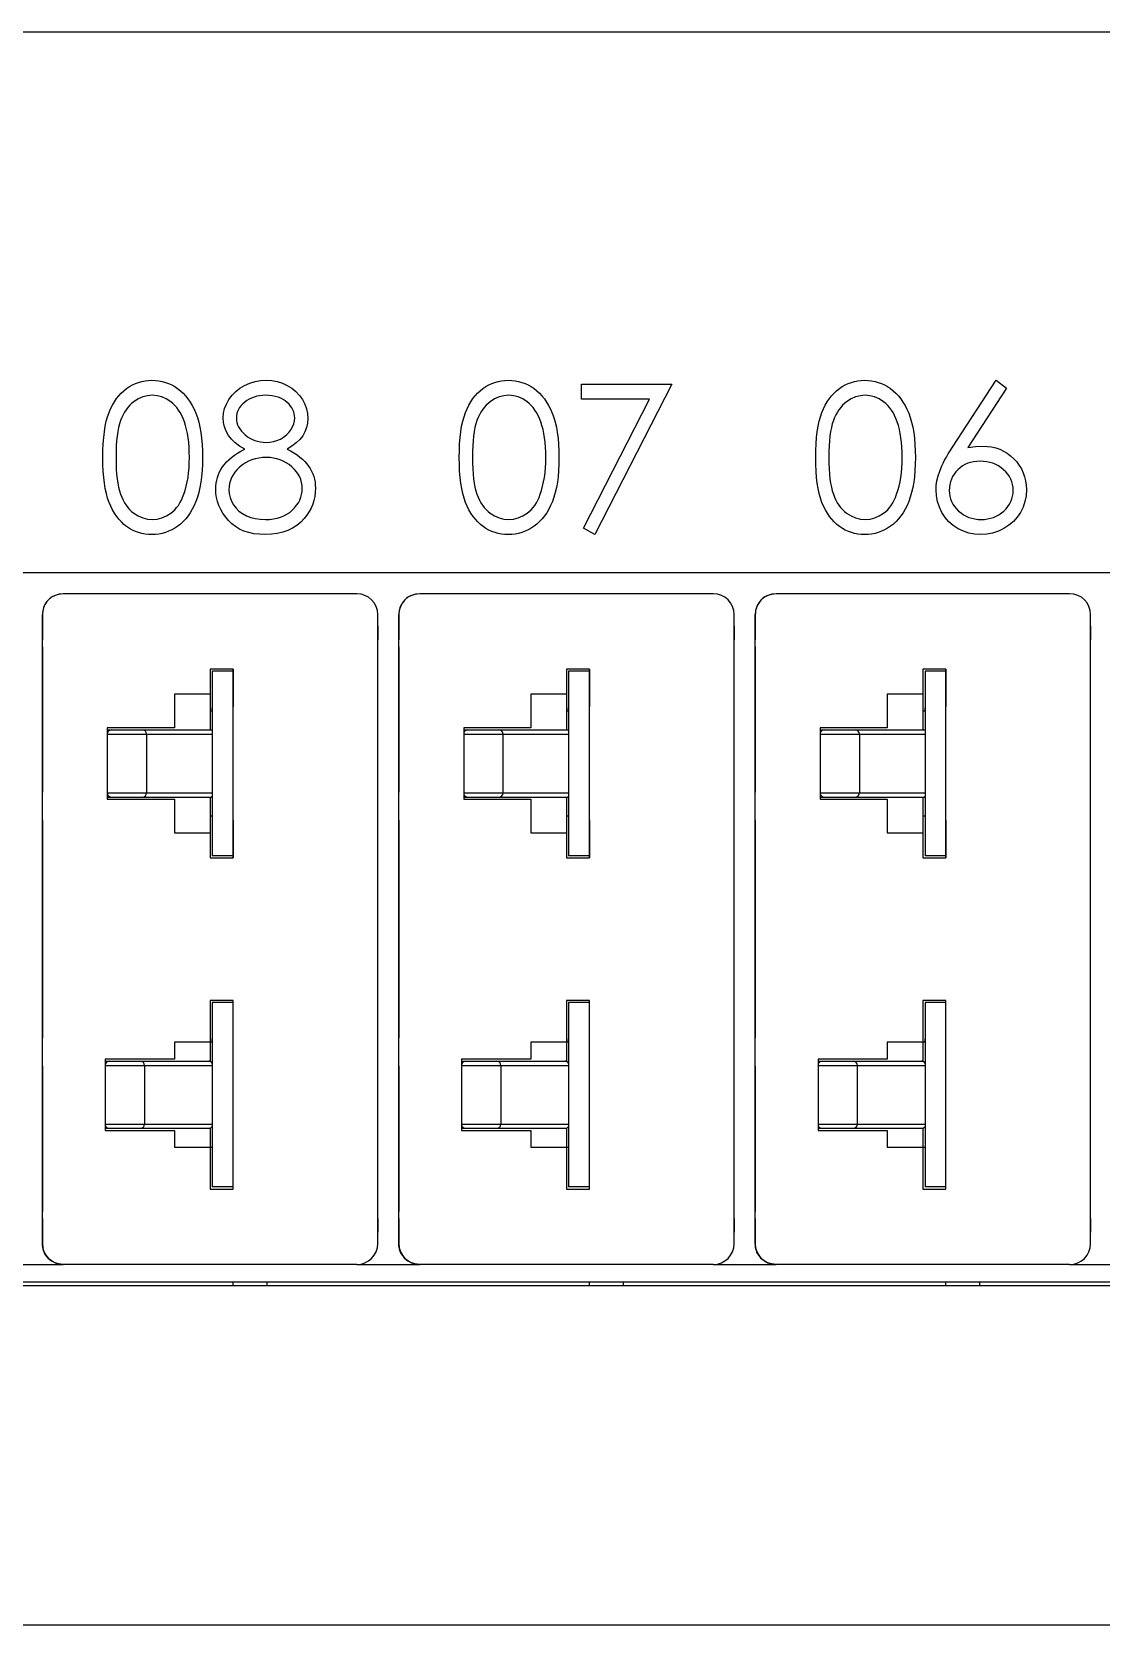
# Model space of a CAD drawing. Header units: millimetres. Extents: x -122 to 43, y -25 to 21.
# Drawn here: x -14.38 to 11.12, y -17.27 to 20.73 of the extents above; entities that cross this region are included whole.
import ezdxf

# ---------------------------------------------------------------- set-up
doc = ezdxf.new("R2010")
doc.units = ezdxf.units.MM

msp = doc.modelspace()

# ---------------------------------------------------------------- linework, layer by layer
at = {"color": 7, "linetype": 'Continuous', "lineweight": 25}
for p, q in [((-118.234, 20.729), (38.766, 20.729)), ((26.786, 7.829), (-106.554, 7.829)), ((-6.634, 7.329), (-13.634, 7.329)), ((1.866, 7.329), (-5.134, 7.329)), ((10.366, 7.329), (3.366, 7.329)), ((-14.134, 6.829), (-14.134, 6.829)), ((-14.134, -8.171), (-14.134, 6.829)), ((-6.134, -8.171), (-6.134, 6.829)), ((-5.634, -8.171), (-5.634, 6.829)), ((-5.634, 6.829), (-5.634, 6.829)), ((2.366, -8.171), (2.366, 6.829)), ((2.866, -8.171), (2.866, 6.829)), ((2.866, 6.829), (2.866, 6.829)), ((10.866, -8.171), (10.866, 6.829)), ((-14.134, -6.671), (-14.134, 5.329)), ((-9.584, 5.529), (-10.134, 5.529)), ((-10.134, 5.529), (-10.134, 4.079)), ((-10.084, 5.479), (-10.084, 1.079)), ((-9.584, 5.479), (-10.084, 5.479)), ((-9.584, 1.029), (-9.584, 5.529)), ((-9.584, 5.529), (-9.584, 4.629)), ((-5.634, -6.671), (-5.634, 5.329)), ((-1.084, 5.529), (-1.634, 5.529)), ((-1.634, 5.529), (-1.634, 4.079)), ((-1.084, 5.479), (-1.584, 5.479)), ((-1.584, 5.479), (-1.584, 1.079)), ((-1.084, 1.029), (-1.084, 5.529)), ((-1.084, 5.529), (-1.084, 4.629)), ((2.866, -6.671), (2.866, 5.329)), ((7.416, 5.529), (6.866, 5.529)), ((6.866, 5.529), (6.866, 4.079)), ((7.416, 5.479), (6.916, 5.479)), ((6.916, 5.479), (6.916, 1.079)), ((7.416, 1.029), (7.416, 5.529)), ((7.416, 5.529), (7.416, 4.629)), ((-10.134, 4.929), (-10.984, 4.929)), ((-10.984, 4.929), (-10.984, 4.129)), ((-1.634, 4.929), (-2.484, 4.929)), ((-2.484, 4.929), (-2.484, 4.129)), ((6.866, 4.929), (6.016, 4.929)), ((6.016, 4.929), (6.016, 4.129)), ((-10.084, 4.529), (-10.134, 4.529)), ((-1.584, 4.529), (-1.634, 4.529)), ((6.916, 4.529), (6.866, 4.529)), ((-12.584, 4.129), (-12.584, 2.429)), ((-10.984, 4.129), (-12.584, 4.129)), ((-12.584, 4.079), (-10.084, 4.079)), ((-12.584, 3.979), (-10.084, 3.979)), ((-11.648, 3.979), (-11.648, 2.579)), ((-4.084, 4.129), (-4.084, 2.429)), ((-2.484, 4.129), (-4.084, 4.129)), ((-4.084, 4.079), (-1.584, 4.079)), ((-4.084, 3.979), (-1.584, 3.979)), ((-3.148, 3.979), (-3.148, 2.579)), ((4.416, 4.129), (4.416, 2.429)), ((6.016, 4.129), (4.416, 4.129)), ((4.416, 4.079), (6.916, 4.079)), ((4.416, 3.979), (6.916, 3.979)), ((5.352, 3.979), (5.352, 2.579)), ((-12.584, 2.579), (-10.084, 2.579)), ((-12.584, 2.479), (-10.084, 2.479)), ((-12.584, 2.429), (-10.984, 2.429)), ((-10.984, 2.429), (-10.984, 1.629)), ((-10.134, 2.479), (-10.134, 1.029)), ((-4.084, 2.579), (-1.584, 2.579)), ((-4.084, 2.479), (-1.584, 2.479)), ((-4.084, 2.429), (-2.484, 2.429)), ((-2.484, 2.429), (-2.484, 1.629)), ((-1.634, 2.479), (-1.634, 1.029)), ((4.416, 2.579), (6.916, 2.579)), ((4.416, 2.479), (6.916, 2.479)), ((4.416, 2.429), (6.016, 2.429)), ((6.016, 2.429), (6.016, 1.629)), ((6.866, 2.479), (6.866, 1.029)), ((-10.134, 2.029), (-10.084, 2.029)), ((-9.584, 1.929), (-9.584, 1.029)), ((-1.634, 2.029), (-1.584, 2.029)), ((-1.084, 1.929), (-1.084, 1.029)), ((6.866, 2.029), (6.916, 2.029)), ((7.416, 1.929), (7.416, 1.029)), ((-10.984, 1.629), (-10.134, 1.629)), ((-2.484, 1.629), (-1.634, 1.629)), ((6.016, 1.629), (6.866, 1.629)), ((-10.134, 1.029), (-9.584, 1.029)), ((-9.584, 1.079), (-10.084, 1.079)), ((-1.634, 1.029), (-1.084, 1.029)), ((-1.084, 1.079), (-1.584, 1.079)), ((6.866, 1.029), (7.416, 1.029)), ((7.416, 1.079), (6.916, 1.079)), ((-9.584, -2.371), (-10.134, -2.371)), ((-10.134, -2.371), (-10.134, -3.821)), ((-10.084, -2.421), (-10.084, -6.821)), ((-9.584, -2.421), (-10.084, -2.421)), ((-9.584, -6.871), (-9.584, -2.371)), ((-1.084, -2.371), (-1.634, -2.371)), ((-1.634, -2.371), (-1.634, -3.821)), ((-1.584, -2.421), (-1.584, -6.821)), ((-1.084, -2.421), (-1.584, -2.421)), ((-1.084, -6.871), (-1.084, -2.371)), ((7.416, -2.371), (6.866, -2.371)), ((6.866, -2.371), (6.866, -3.821)), ((6.916, -2.421), (6.916, -6.821)), ((7.416, -2.421), (6.916, -2.421)), ((7.416, -6.871), (7.416, -2.371)), ((-10.084, -3.371), (-10.984, -3.371)), ((-10.984, -3.371), (-10.984, -3.771)), ((-1.584, -3.371), (-2.484, -3.371)), ((-2.484, -3.371), (-2.484, -3.771)), ((6.916, -3.371), (6.016, -3.371)), ((6.016, -3.371), (6.016, -3.771)), ((-12.634, -3.771), (-12.634, -5.471)), ((-10.984, -3.771), (-12.634, -3.771)), ((-4.134, -3.771), (-4.134, -5.471)), ((-2.484, -3.771), (-4.134, -3.771)), ((4.366, -3.771), (4.366, -5.471)), ((6.016, -3.771), (4.366, -3.771)), ((-12.634, -3.821), (-10.134, -3.821)), ((-12.634, -3.921), (-10.084, -3.921)), ((-11.698, -3.921), (-11.698, -5.321)), ((-4.134, -3.821), (-1.634, -3.821)), ((-4.134, -3.921), (-1.584, -3.921)), ((-3.198, -3.921), (-3.198, -5.321)), ((4.366, -3.821), (6.866, -3.821)), ((4.366, -3.921), (6.916, -3.921)), ((5.302, -3.921), (5.302, -5.321)), ((-12.634, -5.321), (-10.084, -5.321)), ((-12.634, -5.421), (-10.134, -5.421)), ((-12.634, -5.471), (-10.984, -5.471)), ((-10.984, -5.471), (-10.984, -5.871)), ((-10.134, -5.421), (-10.134, -6.871)), ((-4.134, -5.321), (-1.584, -5.321)), ((-4.134, -5.421), (-1.634, -5.421)), ((-4.134, -5.471), (-2.484, -5.471)), ((-2.484, -5.471), (-2.484, -5.871)), ((-1.634, -5.421), (-1.634, -6.871)), ((4.366, -5.321), (6.916, -5.321)), ((4.366, -5.421), (6.866, -5.421)), ((4.366, -5.471), (6.016, -5.471)), ((6.016, -5.471), (6.016, -5.871)), ((6.866, -5.421), (6.866, -6.871)), ((-10.984, -5.871), (-10.084, -5.871)), ((-2.484, -5.871), (-1.584, -5.871)), ((6.016, -5.871), (6.916, -5.871)), ((-9.584, -6.821), (-10.084, -6.821)), ((-1.084, -6.821), (-1.584, -6.821)), ((7.416, -6.821), (6.916, -6.821)), ((-10.134, -6.871), (-9.584, -6.871)), ((-1.634, -6.871), (-1.084, -6.871)), ((6.866, -6.871), (7.416, -6.871)), ((-14.134, -8.171), (-14.134, -8.171)), ((-5.634, -8.171), (-5.634, -8.171)), ((2.866, -8.171), (2.866, -8.171)), ((-15.134, -8.671), (-13.634, -8.671)), ((-6.634, -8.671), (-13.634, -8.671)), ((-6.634, -8.671), (-5.134, -8.671)), ((1.866, -8.671), (-5.134, -8.671)), ((1.866, -8.671), (3.366, -8.671)), ((10.366, -8.671), (3.366, -8.671)), ((10.366, -8.671), (11.866, -8.671)), ((-107.142, -9.083), (27.375, -9.083)), ((-9.584, -9.171), (-9.584, -9.083)), ((-8.784, -9.083), (-8.784, -9.171)), ((-1.084, -9.171), (-1.084, -9.083)), ((-0.284, -9.083), (-0.284, -9.171)), ((7.416, -9.171), (7.416, -9.083)), ((8.216, -9.083), (8.216, -9.171)), ((-106.554, -9.171), (26.786, -9.171)), ((38.766, -17.271), (-118.234, -17.271))]:
    msp.add_line(p, q, dxfattribs=at)
at = {"color": 7, "linetype": 'Continuous', "flags": 128}
for points in [[(-12.691, 10.577), (-12.689, 10.746), (-12.682, 10.904), (-12.67, 11.053), (-12.654, 11.192), (-12.634, 11.321), (-12.608, 11.44), (-12.578, 11.55), (-12.543, 11.649), (-12.505, 11.741), (-12.462, 11.827), (-12.415, 11.907), (-12.365, 11.982), (-12.311, 12.051), (-12.253, 12.114), (-12.191, 12.171), (-12.125, 12.223), (-12.057, 12.268), (-11.986, 12.308), (-11.914, 12.342), (-11.839, 12.369), (-11.762, 12.391), (-11.684, 12.407), (-11.604, 12.416), (-11.521, 12.418), (-11.521, 12.418), (-11.438, 12.416), (-11.356, 12.407), (-11.276, 12.391), (-11.199, 12.369), (-11.123, 12.342), (-11.049, 12.308), (-10.977, 12.268), (-10.908, 12.222), (-10.841, 12.17), (-10.777, 12.111), (-10.718, 12.047), (-10.662, 11.977), (-10.609, 11.9), (-10.56, 11.817), (-10.515, 11.728), (-10.473, 11.633), (-10.436, 11.53), (-10.403, 11.419), (-10.375, 11.3), (-10.353, 11.173), (-10.336, 11.037), (-10.323, 10.891), (-10.316, 10.739), (-10.313, 10.577), (-10.313, 10.577), (-10.316, 10.417), (-10.323, 10.265), (-10.336, 10.12), (-10.352, 9.985), (-10.375, 9.858), (-10.402, 9.739), (-10.434, 9.629), (-10.471, 9.527), (-10.512, 9.432), (-10.557, 9.344), (-10.605, 9.261), (-10.658, 9.184), (-10.714, 9.113), (-10.774, 9.049), (-10.838, 8.99), (-10.906, 8.937), (-10.976, 8.891), (-11.048, 8.85), (-11.122, 8.817), (-11.198, 8.789), (-11.276, 8.767), (-11.356, 8.752), (-11.438, 8.742), (-11.521, 8.739), (-11.521, 8.739), (-11.604, 8.742), (-11.684, 8.751), (-11.762, 8.766), (-11.838, 8.787), (-11.912, 8.814), (-11.985, 8.848), (-12.055, 8.887), (-12.123, 8.932), (-12.188, 8.983), (-12.25, 9.04), (-12.307, 9.103), (-12.361, 9.172), (-12.412, 9.247), (-12.459, 9.327), (-12.502, 9.414), (-12.541, 9.507), (-12.576, 9.607), (-12.607, 9.717), (-12.632, 9.837), (-12.653, 9.966), (-12.67, 10.104), (-12.682, 10.253), (-12.689, 10.41), (-12.691, 10.577)], [(-8.297, 10.779), (-8.212, 10.733), (-8.133, 10.686), (-8.06, 10.637), (-7.992, 10.587), (-7.931, 10.535), (-7.875, 10.481), (-7.826, 10.427), (-7.783, 10.37), (-7.745, 10.312), (-7.712, 10.251), (-7.684, 10.189), (-7.661, 10.125), (-7.643, 10.059), (-7.631, 9.99), (-7.624, 9.92), (-7.621, 9.848), (-7.621, 9.848), (-7.625, 9.747), (-7.638, 9.649), (-7.658, 9.554), (-7.687, 9.462), (-7.725, 9.372), (-7.77, 9.287), (-7.823, 9.203), (-7.886, 9.123), (-7.886, 9.123), (-7.971, 9.033), (-8.065, 8.955), (-8.168, 8.889), (-8.281, 8.835), (-8.401, 8.793), (-8.53, 8.763), (-8.668, 8.745), (-8.815, 8.739), (-8.815, 8.739), (-8.956, 8.745), (-9.088, 8.76), (-9.212, 8.787), (-9.327, 8.823), (-9.433, 8.871), (-9.53, 8.929), (-9.618, 8.997), (-9.698, 9.076), (-9.769, 9.162), (-9.83, 9.249), (-9.881, 9.339), (-9.924, 9.431), (-9.957, 9.525), (-9.98, 9.621), (-9.994, 9.719), (-9.999, 9.819), (-9.999, 9.819), (-9.996, 9.893), (-9.988, 9.965), (-9.976, 10.034), (-9.958, 10.102), (-9.935, 10.168), (-9.907, 10.232), (-9.874, 10.294), (-9.836, 10.354), (-9.792, 10.413), (-9.742, 10.47), (-9.686, 10.525), (-9.622, 10.579), (-9.554, 10.632), (-9.478, 10.683), (-9.397, 10.732), (-9.308, 10.779), (-9.308, 10.779), (-9.428, 10.848), (-9.532, 10.926), (-9.62, 11.011), (-9.692, 11.104), (-9.748, 11.203), (-9.787, 11.305), (-9.812, 11.411), (-9.819, 11.52), (-9.819, 11.52), (-9.811, 11.632), (-9.786, 11.742), (-9.743, 11.851), (-9.684, 11.959), (-9.61, 12.06), (-9.523, 12.15), (-9.423, 12.228), (-9.31, 12.296), (-9.188, 12.35), (-9.062, 12.388), (-8.93, 12.411), (-8.794, 12.418), (-8.794, 12.418), (-8.661, 12.411), (-8.533, 12.388), (-8.41, 12.348), (-8.292, 12.294), (-8.183, 12.227), (-8.087, 12.148), (-8.003, 12.058), (-7.931, 11.957), (-7.874, 11.85), (-7.833, 11.739), (-7.809, 11.626), (-7.8, 11.511), (-7.8, 11.511), (-7.808, 11.397), (-7.831, 11.29), (-7.87, 11.189), (-7.924, 11.094), (-7.994, 11.006), (-8.079, 10.924), (-8.181, 10.848), (-8.297, 10.779)], [(-4.191, 10.577), (-4.189, 10.746), (-4.182, 10.904), (-4.17, 11.053), (-4.154, 11.192), (-4.134, 11.321), (-4.108, 11.44), (-4.078, 11.55), (-4.043, 11.649), (-4.005, 11.741), (-3.962, 11.827), (-3.915, 11.907), (-3.865, 11.982), (-3.811, 12.051), (-3.753, 12.114), (-3.691, 12.171), (-3.625, 12.223), (-3.557, 12.268), (-3.486, 12.308), (-3.414, 12.342), (-3.339, 12.369), (-3.262, 12.391), (-3.184, 12.407), (-3.104, 12.416), (-3.021, 12.418), (-3.021, 12.418), (-2.938, 12.416), (-2.856, 12.407), (-2.776, 12.391), (-2.699, 12.369), (-2.623, 12.342), (-2.549, 12.308), (-2.477, 12.268), (-2.408, 12.222), (-2.341, 12.17), (-2.277, 12.111), (-2.218, 12.047), (-2.162, 11.977), (-2.109, 11.9), (-2.06, 11.817), (-2.015, 11.728), (-1.973, 11.633), (-1.936, 11.53), (-1.903, 11.419), (-1.875, 11.3), (-1.853, 11.173), (-1.836, 11.037), (-1.823, 10.891), (-1.816, 10.739), (-1.813, 10.577), (-1.813, 10.577), (-1.816, 10.417), (-1.823, 10.265), (-1.836, 10.12), (-1.852, 9.985), (-1.875, 9.858), (-1.902, 9.739), (-1.934, 9.629), (-1.971, 9.527), (-2.012, 9.432), (-2.057, 9.344), (-2.105, 9.261), (-2.158, 9.184), (-2.214, 9.113), (-2.274, 9.049), (-2.338, 8.99), (-2.406, 8.937), (-2.476, 8.891), (-2.548, 8.85), (-2.622, 8.817), (-2.698, 8.789), (-2.776, 8.767), (-2.856, 8.752), (-2.938, 8.742), (-3.021, 8.739), (-3.021, 8.739), (-3.104, 8.742), (-3.184, 8.751), (-3.262, 8.766), (-3.338, 8.787), (-3.412, 8.814), (-3.485, 8.848), (-3.555, 8.887), (-3.623, 8.932), (-3.688, 8.983), (-3.75, 9.04), (-3.807, 9.103), (-3.861, 9.172), (-3.912, 9.247), (-3.959, 9.327), (-4.002, 9.414), (-4.041, 9.507), (-4.076, 9.607), (-4.107, 9.717), (-4.132, 9.837), (-4.153, 9.966), (-4.17, 10.104), (-4.182, 10.253), (-4.189, 10.41), (-4.191, 10.577)], [(-1.275, 12.329), (0.879, 12.329), (0.879, 12.329), (-0.961, 8.739), (-0.961, 8.739), (-1.232, 8.888), (-1.232, 8.888), (0.348, 11.97), (0.348, 11.97), (-1.275, 11.97), (-1.275, 11.97), (-1.275, 12.329)], [(4.309, 10.577), (4.311, 10.746), (4.318, 10.904), (4.33, 11.053), (4.346, 11.192), (4.366, 11.321), (4.392, 11.44), (4.422, 11.55), (4.457, 11.649), (4.495, 11.741), (4.538, 11.827), (4.585, 11.907), (4.635, 11.982), (4.689, 12.051), (4.747, 12.114), (4.809, 12.171), (4.875, 12.223), (4.943, 12.268), (5.014, 12.308), (5.086, 12.342), (5.161, 12.369), (5.238, 12.391), (5.316, 12.407), (5.396, 12.416), (5.479, 12.418), (5.479, 12.418), (5.562, 12.416), (5.644, 12.407), (5.724, 12.391), (5.801, 12.369), (5.877, 12.342), (5.951, 12.308), (6.023, 12.268), (6.092, 12.222), (6.159, 12.17), (6.223, 12.111), (6.282, 12.047), (6.338, 11.977), (6.391, 11.9), (6.44, 11.817), (6.485, 11.728), (6.527, 11.633), (6.564, 11.53), (6.597, 11.419), (6.625, 11.3), (6.647, 11.173), (6.664, 11.037), (6.677, 10.891), (6.684, 10.739), (6.687, 10.577), (6.687, 10.577), (6.684, 10.417), (6.677, 10.265), (6.664, 10.12), (6.648, 9.985), (6.625, 9.858), (6.598, 9.739), (6.566, 9.629), (6.529, 9.527), (6.488, 9.432), (6.443, 9.344), (6.395, 9.261), (6.342, 9.184), (6.286, 9.113), (6.226, 9.049), (6.162, 8.99), (6.094, 8.937), (6.024, 8.891), (5.952, 8.85), (5.878, 8.817), (5.802, 8.789), (5.724, 8.767), (5.644, 8.752), (5.562, 8.742), (5.479, 8.739), (5.479, 8.739), (5.396, 8.742), (5.316, 8.751), (5.238, 8.766), (5.162, 8.787), (5.088, 8.814), (5.015, 8.848), (4.945, 8.887), (4.877, 8.932), (4.812, 8.983), (4.75, 9.04), (4.693, 9.103), (4.639, 9.172), (4.588, 9.247), (4.541, 9.327), (4.498, 9.414), (4.459, 9.507), (4.424, 9.607), (4.393, 9.717), (4.368, 9.837), (4.347, 9.966), (4.33, 10.104), (4.318, 10.253), (4.311, 10.41), (4.309, 10.577)], [(8.616, 12.418), (8.858, 12.228), (8.858, 12.228), (7.934, 10.814), (7.934, 10.814), (8.119, 10.84), (8.296, 10.848), (8.296, 10.848), (8.403, 10.843), (8.505, 10.829), (8.603, 10.806), (8.697, 10.773), (8.787, 10.731), (8.873, 10.68), (8.954, 10.619), (9.032, 10.549), (9.103, 10.471), (9.165, 10.39), (9.217, 10.305), (9.259, 10.215), (9.292, 10.12), (9.315, 10.021), (9.329, 9.918), (9.334, 9.811), (9.334, 9.811), (9.326, 9.664), (9.299, 9.525), (9.256, 9.393), (9.194, 9.268), (9.117, 9.153), (9.024, 9.05), (8.918, 8.96), (8.796, 8.882), (8.665, 8.82), (8.528, 8.775), (8.387, 8.748), (8.241, 8.739), (8.241, 8.739), (8.1, 8.747), (7.964, 8.773), (7.833, 8.817), (7.707, 8.877), (7.591, 8.954), (7.488, 9.044), (7.397, 9.148), (7.321, 9.267), (7.26, 9.395), (7.216, 9.527), (7.19, 9.664), (7.181, 9.805), (7.181, 9.805), (7.186, 9.913), (7.202, 10.024), (7.229, 10.138), (7.266, 10.254), (7.29, 10.314), (7.317, 10.378), (7.349, 10.444), (7.385, 10.514), (7.426, 10.586), (7.47, 10.661), (7.519, 10.74), (7.572, 10.821), (7.572, 10.821), (8.616, 12.418)], [(-12.377, 10.579), (-12.376, 10.439), (-12.37, 10.307), (-12.362, 10.183), (-12.351, 10.07), (-12.335, 9.965), (-12.317, 9.868), (-12.295, 9.78), (-12.27, 9.702), (-12.241, 9.629), (-12.21, 9.562), (-12.175, 9.499), (-12.137, 9.441), (-12.096, 9.387), (-12.052, 9.337), (-12.004, 9.292), (-11.954, 9.252), (-11.847, 9.184), (-11.738, 9.137), (-11.626, 9.108), (-11.511, 9.098), (-11.511, 9.098), (-11.395, 9.107), (-11.283, 9.136), (-11.175, 9.182), (-11.07, 9.248), (-11.021, 9.288), (-10.974, 9.332), (-10.931, 9.382), (-10.89, 9.436), (-10.853, 9.494), (-10.819, 9.558), (-10.788, 9.626), (-10.76, 9.699), (-10.76, 9.699), (-10.729, 9.793), (-10.702, 9.891), (-10.679, 9.994), (-10.66, 10.101), (-10.646, 10.213), (-10.636, 10.331), (-10.629, 10.453), (-10.627, 10.579), (-10.627, 10.579), (-10.629, 10.705), (-10.634, 10.826), (-10.644, 10.94), (-10.657, 11.048), (-10.673, 11.152), (-10.693, 11.248), (-10.718, 11.339), (-10.745, 11.425), (-10.776, 11.505), (-10.809, 11.579), (-10.846, 11.647), (-10.885, 11.71), (-10.927, 11.768), (-10.973, 11.82), (-11.021, 11.866), (-11.071, 11.907), (-11.177, 11.973), (-11.285, 12.022), (-11.396, 12.05), (-11.511, 12.06), (-11.511, 12.06), (-11.626, 12.05), (-11.739, 12.022), (-11.848, 11.973), (-11.954, 11.907), (-12.004, 11.867), (-12.051, 11.822), (-12.095, 11.772), (-12.136, 11.718), (-12.174, 11.66), (-12.209, 11.597), (-12.24, 11.529), (-12.269, 11.457), (-12.294, 11.379), (-12.316, 11.291), (-12.335, 11.195), (-12.35, 11.089), (-12.362, 10.975), (-12.37, 10.852), (-12.376, 10.72), (-12.377, 10.579)], [(-8.811, 12.06), (-8.885, 12.057), (-8.955, 12.05), (-9.022, 12.037), (-9.085, 12.02), (-9.146, 11.996), (-9.203, 11.969), (-9.257, 11.936), (-9.308, 11.898), (-9.355, 11.857), (-9.395, 11.814), (-9.428, 11.769), (-9.456, 11.722), (-9.477, 11.673), (-9.493, 11.623), (-9.503, 11.57), (-9.505, 11.515), (-9.505, 11.515), (-9.502, 11.461), (-9.492, 11.408), (-9.476, 11.356), (-9.452, 11.306), (-9.423, 11.257), (-9.386, 11.208), (-9.343, 11.162), (-9.294, 11.116), (-9.24, 11.074), (-9.183, 11.038), (-9.125, 11.008), (-9.064, 10.983), (-9.001, 10.963), (-8.935, 10.949), (-8.868, 10.941), (-8.799, 10.938), (-8.799, 10.938), (-8.71, 10.943), (-8.623, 10.958), (-8.539, 10.983), (-8.457, 11.018), (-8.38, 11.063), (-8.313, 11.114), (-8.255, 11.173), (-8.205, 11.24), (-8.166, 11.311), (-8.137, 11.381), (-8.12, 11.452), (-8.114, 11.522), (-8.114, 11.522), (-8.117, 11.572), (-8.126, 11.621), (-8.14, 11.668), (-8.159, 11.715), (-8.184, 11.76), (-8.215, 11.804), (-8.251, 11.848), (-8.293, 11.891), (-8.34, 11.93), (-8.392, 11.964), (-8.449, 11.994), (-8.512, 12.017), (-8.579, 12.036), (-8.651, 12.049), (-8.729, 12.057), (-8.811, 12.06)], [(-3.877, 10.579), (-3.876, 10.439), (-3.87, 10.307), (-3.862, 10.183), (-3.851, 10.07), (-3.835, 9.965), (-3.817, 9.868), (-3.795, 9.78), (-3.77, 9.702), (-3.741, 9.629), (-3.71, 9.562), (-3.675, 9.499), (-3.637, 9.441), (-3.596, 9.387), (-3.552, 9.337), (-3.504, 9.292), (-3.454, 9.252), (-3.347, 9.184), (-3.238, 9.137), (-3.126, 9.108), (-3.011, 9.098), (-3.011, 9.098), (-2.895, 9.107), (-2.783, 9.136), (-2.675, 9.182), (-2.57, 9.248), (-2.521, 9.288), (-2.474, 9.332), (-2.431, 9.382), (-2.39, 9.436), (-2.353, 9.494), (-2.319, 9.558), (-2.288, 9.626), (-2.26, 9.699), (-2.26, 9.699), (-2.229, 9.793), (-2.202, 9.891), (-2.179, 9.994), (-2.16, 10.101), (-2.146, 10.213), (-2.136, 10.331), (-2.129, 10.453), (-2.127, 10.579), (-2.127, 10.579), (-2.129, 10.705), (-2.134, 10.826), (-2.144, 10.94), (-2.157, 11.048), (-2.173, 11.152), (-2.193, 11.248), (-2.218, 11.339), (-2.245, 11.425), (-2.276, 11.505), (-2.309, 11.579), (-2.346, 11.647), (-2.385, 11.71), (-2.427, 11.768), (-2.473, 11.82), (-2.521, 11.866), (-2.571, 11.907), (-2.677, 11.973), (-2.785, 12.022), (-2.896, 12.05), (-3.011, 12.06), (-3.011, 12.06), (-3.126, 12.05), (-3.239, 12.022), (-3.348, 11.973), (-3.454, 11.907), (-3.504, 11.867), (-3.551, 11.822), (-3.595, 11.772), (-3.636, 11.718), (-3.674, 11.66), (-3.709, 11.597), (-3.74, 11.529), (-3.769, 11.457), (-3.794, 11.379), (-3.816, 11.291), (-3.835, 11.195), (-3.85, 11.089), (-3.862, 10.975), (-3.87, 10.852), (-3.876, 10.72), (-3.877, 10.579)], [(4.623, 10.579), (4.624, 10.439), (4.63, 10.307), (4.638, 10.183), (4.649, 10.07), (4.665, 9.965), (4.683, 9.868), (4.705, 9.78), (4.73, 9.702), (4.759, 9.629), (4.79, 9.562), (4.825, 9.499), (4.863, 9.441), (4.904, 9.387), (4.948, 9.337), (4.996, 9.292), (5.046, 9.252), (5.153, 9.184), (5.262, 9.137), (5.374, 9.108), (5.489, 9.098), (5.489, 9.098), (5.605, 9.107), (5.717, 9.136), (5.825, 9.182), (5.93, 9.248), (5.979, 9.288), (6.026, 9.332), (6.069, 9.382), (6.11, 9.436), (6.147, 9.494), (6.181, 9.558), (6.212, 9.626), (6.24, 9.699), (6.24, 9.699), (6.271, 9.793), (6.298, 9.891), (6.321, 9.994), (6.34, 10.101), (6.354, 10.213), (6.364, 10.331), (6.371, 10.453), (6.373, 10.579), (6.373, 10.579), (6.371, 10.705), (6.366, 10.826), (6.356, 10.94), (6.343, 11.048), (6.327, 11.152), (6.307, 11.248), (6.282, 11.339), (6.255, 11.425), (6.224, 11.505), (6.191, 11.579), (6.154, 11.647), (6.115, 11.71), (6.073, 11.768), (6.027, 11.82), (5.979, 11.866), (5.929, 11.907), (5.823, 11.973), (5.715, 12.022), (5.604, 12.05), (5.489, 12.06), (5.489, 12.06), (5.374, 12.05), (5.261, 12.022), (5.152, 11.973), (5.046, 11.907), (4.996, 11.867), (4.949, 11.822), (4.905, 11.772), (4.864, 11.718), (4.826, 11.66), (4.791, 11.597), (4.76, 11.529), (4.731, 11.457), (4.706, 11.379), (4.684, 11.291), (4.665, 11.195), (4.65, 11.089), (4.638, 10.975), (4.63, 10.852), (4.624, 10.72), (4.623, 10.579)], [(-8.791, 10.579), (-8.884, 10.575), (-8.973, 10.564), (-9.059, 10.546), (-9.14, 10.521), (-9.218, 10.488), (-9.292, 10.448), (-9.362, 10.401), (-9.428, 10.347), (-9.489, 10.288), (-9.54, 10.227), (-9.585, 10.164), (-9.62, 10.098), (-9.649, 10.029), (-9.669, 9.958), (-9.681, 9.885), (-9.685, 9.809), (-9.685, 9.809), (-9.678, 9.715), (-9.658, 9.625), (-9.623, 9.535), (-9.576, 9.45), (-9.515, 9.37), (-9.444, 9.301), (-9.362, 9.24), (-9.268, 9.189), (-9.165, 9.149), (-9.055, 9.121), (-8.937, 9.104), (-8.811, 9.098), (-8.811, 9.098), (-8.713, 9.101), (-8.621, 9.112), (-8.533, 9.13), (-8.451, 9.154), (-8.374, 9.185), (-8.302, 9.223), (-8.234, 9.268), (-8.173, 9.321), (-8.117, 9.378), (-8.069, 9.437), (-8.027, 9.499), (-7.994, 9.563), (-7.969, 9.629), (-7.95, 9.697), (-7.938, 9.768), (-7.935, 9.842), (-7.935, 9.842), (-7.939, 9.913), (-7.95, 9.982), (-7.97, 10.049), (-7.997, 10.115), (-8.033, 10.178), (-8.076, 10.239), (-8.127, 10.298), (-8.186, 10.354), (-8.25, 10.407), (-8.318, 10.453), (-8.389, 10.491), (-8.463, 10.523), (-8.54, 10.547), (-8.621, 10.565), (-8.704, 10.575), (-8.791, 10.579)], [(8.23, 10.489), (8.15, 10.485), (8.074, 10.476), (8.002, 10.46), (7.934, 10.439), (7.869, 10.41), (7.809, 10.375), (7.752, 10.333), (7.699, 10.286), (7.651, 10.234), (7.61, 10.178), (7.575, 10.121), (7.546, 10.061), (7.523, 9.998), (7.507, 9.932), (7.498, 9.864), (7.495, 9.792), (7.495, 9.792), (7.498, 9.721), (7.509, 9.654), (7.526, 9.588), (7.551, 9.526), (7.582, 9.465), (7.62, 9.409), (7.665, 9.353), (7.718, 9.301), (7.775, 9.254), (7.835, 9.212), (7.898, 9.177), (7.964, 9.149), (8.033, 9.127), (8.105, 9.111), (8.18, 9.101), (8.257, 9.098), (8.257, 9.098), (8.335, 9.101), (8.41, 9.111), (8.482, 9.127), (8.551, 9.149), (8.616, 9.177), (8.68, 9.212), (8.739, 9.254), (8.797, 9.301), (8.849, 9.353), (8.895, 9.409), (8.933, 9.465), (8.964, 9.526), (8.989, 9.588), (9.006, 9.654), (9.017, 9.721), (9.02, 9.792), (9.02, 9.792), (9.017, 9.864), (9.006, 9.932), (8.988, 9.998), (8.963, 10.061), (8.93, 10.121), (8.89, 10.178), (8.843, 10.234), (8.789, 10.286), (8.729, 10.333), (8.667, 10.375), (8.602, 10.41), (8.534, 10.439), (8.462, 10.46), (8.388, 10.476), (8.311, 10.485), (8.23, 10.489)]]:
    msp.add_lwpolyline(points, dxfattribs=at)
at = {"color": 7, "linetype": 'Continuous', "lineweight": 25, "flags": 128}
for points in [[(-14.134, 5.329), (-14.134, 5.621), (-14.134, 5.903), (-14.134, 6.162), (-14.134, 6.389), (-14.134, 6.576), (-14.134, 6.715), (-14.134, 6.8), (-14.134, 6.829)], [(-14.134, 6.829), (-14.134, 6.574), (-14.134, 6.385), (-14.134, 6.268), (-14.134, 6.229), (-14.134, 6.268), (-14.134, 6.385), (-14.134, 6.574), (-14.134, 6.829)], [(-14.134, 6.829), (-14.134, 6.574), (-14.134, 6.385), (-14.134, 6.268), (-14.134, 6.229), (-14.134, 6.268), (-14.134, 6.385), (-14.134, 6.574), (-14.134, 6.829)], [(-14.134, 6.829), (-14.134, 6.574), (-14.134, 6.385), (-14.134, 6.268), (-14.134, 6.229), (-14.134, 6.268), (-14.134, 6.385), (-14.134, 6.574), (-14.134, 6.829)], [(-6.134, 6.558), (-6.134, 6.395), (-6.134, 6.285), (-6.134, 6.233), (-6.134, 6.229)], [(-5.634, 5.329), (-5.634, 5.621), (-5.634, 5.903), (-5.634, 6.162), (-5.634, 6.389), (-5.634, 6.576), (-5.634, 6.715), (-5.634, 6.8), (-5.634, 6.829)], [(-5.634, 6.829), (-5.634, 6.574), (-5.634, 6.385), (-5.634, 6.268), (-5.634, 6.229), (-5.634, 6.268), (-5.634, 6.385), (-5.634, 6.574), (-5.634, 6.829)], [(-5.634, 6.829), (-5.634, 6.574), (-5.634, 6.385), (-5.634, 6.268), (-5.634, 6.229), (-5.634, 6.268), (-5.634, 6.385), (-5.634, 6.574), (-5.634, 6.829)], [(-5.634, 6.829), (-5.634, 6.574), (-5.634, 6.385), (-5.634, 6.268), (-5.634, 6.229), (-5.634, 6.268), (-5.634, 6.385), (-5.634, 6.574), (-5.634, 6.829)], [(2.366, 6.558), (2.366, 6.395), (2.366, 6.285), (2.366, 6.233), (2.366, 6.229)], [(2.866, 5.329), (2.866, 5.621), (2.866, 5.903), (2.866, 6.162), (2.866, 6.389), (2.866, 6.576), (2.866, 6.715), (2.866, 6.8), (2.866, 6.829)], [(2.866, 6.829), (2.866, 6.574), (2.866, 6.385), (2.866, 6.268), (2.866, 6.229), (2.866, 6.268), (2.866, 6.385), (2.866, 6.574), (2.866, 6.829)], [(2.866, 6.829), (2.866, 6.574), (2.866, 6.385), (2.866, 6.268), (2.866, 6.229), (2.866, 6.268), (2.866, 6.385), (2.866, 6.574), (2.866, 6.829)], [(2.866, 6.829), (2.866, 6.574), (2.866, 6.385), (2.866, 6.268), (2.866, 6.229), (2.866, 6.268), (2.866, 6.385), (2.866, 6.574), (2.866, 6.829)], [(10.866, 6.558), (10.866, 6.395), (10.866, 6.285), (10.866, 6.233), (10.866, 6.229)], [(-14.134, 4.329), (-14.134, 4.822), (-14.134, 5.275), (-14.134, 5.651), (-14.134, 5.921), (-14.134, 6.061), (-14.134, 6.061), (-14.134, 5.921), (-14.134, 5.651), (-14.134, 5.275), (-14.134, 4.822), (-14.134, 4.329), (-14.134, 3.836), (-14.134, 3.383), (-14.134, 3.006), (-14.134, 2.737), (-14.134, 2.597), (-14.134, 2.597), (-14.134, 2.737), (-14.134, 3.006), (-14.134, 3.383), (-14.134, 3.836), (-14.134, 4.329)], [(-5.634, 4.329), (-5.634, 4.822), (-5.634, 5.275), (-5.634, 5.651), (-5.634, 5.921), (-5.634, 6.061), (-5.634, 6.061), (-5.634, 5.921), (-5.634, 5.651), (-5.634, 5.275), (-5.634, 4.822), (-5.634, 4.329), (-5.634, 3.836), (-5.634, 3.383), (-5.634, 3.006), (-5.634, 2.737), (-5.634, 2.597), (-5.634, 2.597), (-5.634, 2.737), (-5.634, 3.006), (-5.634, 3.383), (-5.634, 3.836), (-5.634, 4.329)], [(2.866, 4.329), (2.866, 4.822), (2.866, 5.275), (2.866, 5.651), (2.866, 5.921), (2.866, 6.061), (2.866, 6.061), (2.866, 5.921), (2.866, 5.651), (2.866, 5.275), (2.866, 4.822), (2.866, 4.329), (2.866, 3.836), (2.866, 3.383), (2.866, 3.006), (2.866, 2.737), (2.866, 2.597), (2.866, 2.597), (2.866, 2.737), (2.866, 3.006), (2.866, 3.383), (2.866, 3.836), (2.866, 4.329)], [(-10.084, 4.529), (-10.084, 4.61), (-10.084, 4.61), (-10.084, 4.466), (-10.084, 4.193), (-10.084, 3.821), (-10.084, 3.39), (-10.084, 2.947), (-10.084, 2.54), (-10.084, 2.213), (-10.084, 2.002), (-10.084, 1.929), (-10.084, 1.929)], [(-1.584, 4.529), (-1.584, 4.61), (-1.584, 4.61), (-1.584, 4.466), (-1.584, 4.193), (-1.584, 3.821), (-1.584, 3.39), (-1.584, 2.947), (-1.584, 2.54), (-1.584, 2.213), (-1.584, 2.002), (-1.584, 1.929), (-1.584, 1.929)], [(6.916, 4.529), (6.916, 4.61), (6.916, 4.61), (6.916, 4.466), (6.916, 4.193), (6.916, 3.821), (6.916, 3.39), (6.916, 2.947), (6.916, 2.54), (6.916, 2.213), (6.916, 2.002), (6.916, 1.929), (6.916, 1.929)], [(-14.134, -0.671), (-14.134, -0.072), (-14.134, 0.496), (-14.134, 1), (-14.134, 1.414), (-14.134, 1.716), (-14.134, 1.889), (-14.134, 1.924), (-14.134, 1.82), (-14.134, 1.58), (-14.134, 1.22), (-14.134, 0.757), (-14.134, 0.218), (-14.134, -0.369), (-14.134, -0.973), (-14.134, -1.561), (-14.134, -2.1), (-14.134, -2.562), (-14.134, -2.923), (-14.134, -3.162), (-14.134, -3.267), (-14.134, -3.232), (-14.134, -3.059), (-14.134, -2.757), (-14.134, -2.343), (-14.134, -1.838), (-14.134, -1.271), (-14.134, -0.671)], [(-14.134, -0.671), (-14.134, -0.072), (-14.134, 0.496), (-14.134, 1), (-14.134, 1.414), (-14.134, 1.716), (-14.134, 1.889), (-14.134, 1.924), (-14.134, 1.82), (-14.134, 1.58), (-14.134, 1.22), (-14.134, 0.757), (-14.134, 0.218), (-14.134, -0.369), (-14.134, -0.973), (-14.134, -1.561), (-14.134, -2.1), (-14.134, -2.562), (-14.134, -2.923), (-14.134, -3.162), (-14.134, -3.267), (-14.134, -3.232), (-14.134, -3.059), (-14.134, -2.757), (-14.134, -2.343), (-14.134, -1.838), (-14.134, -1.271), (-14.134, -0.671)], [(-5.634, -0.671), (-5.634, -0.072), (-5.634, 0.496), (-5.634, 1), (-5.634, 1.414), (-5.634, 1.716), (-5.634, 1.889), (-5.634, 1.924), (-5.634, 1.82), (-5.634, 1.58), (-5.634, 1.22), (-5.634, 0.757), (-5.634, 0.218), (-5.634, -0.369), (-5.634, -0.973), (-5.634, -1.561), (-5.634, -2.1), (-5.634, -2.562), (-5.634, -2.923), (-5.634, -3.162), (-5.634, -3.267), (-5.634, -3.232), (-5.634, -3.059), (-5.634, -2.757), (-5.634, -2.343), (-5.634, -1.838), (-5.634, -1.271), (-5.634, -0.671)], [(-5.634, -0.671), (-5.634, -0.072), (-5.634, 0.496), (-5.634, 1), (-5.634, 1.414), (-5.634, 1.716), (-5.634, 1.889), (-5.634, 1.924), (-5.634, 1.82), (-5.634, 1.58), (-5.634, 1.22), (-5.634, 0.757), (-5.634, 0.218), (-5.634, -0.369), (-5.634, -0.973), (-5.634, -1.561), (-5.634, -2.1), (-5.634, -2.562), (-5.634, -2.923), (-5.634, -3.162), (-5.634, -3.267), (-5.634, -3.232), (-5.634, -3.059), (-5.634, -2.757), (-5.634, -2.343), (-5.634, -1.838), (-5.634, -1.271), (-5.634, -0.671)], [(2.866, -0.671), (2.866, -0.072), (2.866, 0.496), (2.866, 1), (2.866, 1.414), (2.866, 1.716), (2.866, 1.889), (2.866, 1.924), (2.866, 1.82), (2.866, 1.58), (2.866, 1.22), (2.866, 0.757), (2.866, 0.218), (2.866, -0.369), (2.866, -0.973), (2.866, -1.561), (2.866, -2.1), (2.866, -2.562), (2.866, -2.923), (2.866, -3.162), (2.866, -3.267), (2.866, -3.232), (2.866, -3.059), (2.866, -2.757), (2.866, -2.343), (2.866, -1.838), (2.866, -1.271), (2.866, -0.671)], [(2.866, -0.671), (2.866, -0.072), (2.866, 0.496), (2.866, 1), (2.866, 1.414), (2.866, 1.716), (2.866, 1.889), (2.866, 1.924), (2.866, 1.82), (2.866, 1.58), (2.866, 1.22), (2.866, 0.757), (2.866, 0.218), (2.866, -0.369), (2.866, -0.973), (2.866, -1.561), (2.866, -2.1), (2.866, -2.562), (2.866, -2.923), (2.866, -3.162), (2.866, -3.267), (2.866, -3.232), (2.866, -3.059), (2.866, -2.757), (2.866, -2.343), (2.866, -1.838), (2.866, -1.271), (2.866, -0.671)], [(-10.084, -3.371), (-10.084, -3.29), (-10.084, -3.29), (-10.084, -3.434), (-10.084, -3.707), (-10.084, -4.079), (-10.084, -4.51), (-10.084, -4.953), (-10.084, -5.36), (-10.084, -5.687), (-10.084, -5.898), (-10.084, -5.971), (-10.084, -5.971)], [(-1.584, -3.371), (-1.584, -3.29), (-1.584, -3.29), (-1.584, -3.434), (-1.584, -3.707), (-1.584, -4.079), (-1.584, -4.51), (-1.584, -4.953), (-1.584, -5.36), (-1.584, -5.687), (-1.584, -5.898), (-1.584, -5.971), (-1.584, -5.971)], [(6.916, -3.371), (6.916, -3.29), (6.916, -3.29), (6.916, -3.434), (6.916, -3.707), (6.916, -4.079), (6.916, -4.51), (6.916, -4.953), (6.916, -5.36), (6.916, -5.687), (6.916, -5.898), (6.916, -5.971), (6.916, -5.971)], [(-14.134, -5.671), (-14.134, -5.178), (-14.134, -4.725), (-14.134, -4.349), (-14.134, -4.079), (-14.134, -3.939), (-14.134, -3.939), (-14.134, -4.079), (-14.134, -4.349), (-14.134, -4.725), (-14.134, -5.178), (-14.134, -5.671), (-14.134, -6.164), (-14.134, -6.617), (-14.134, -6.994), (-14.134, -7.263), (-14.134, -7.403), (-14.134, -7.403), (-14.134, -7.263), (-14.134, -6.994), (-14.134, -6.617), (-14.134, -6.164), (-14.134, -5.671)], [(-5.634, -5.671), (-5.634, -5.178), (-5.634, -4.725), (-5.634, -4.349), (-5.634, -4.079), (-5.634, -3.939), (-5.634, -3.939), (-5.634, -4.079), (-5.634, -4.349), (-5.634, -4.725), (-5.634, -5.178), (-5.634, -5.671), (-5.634, -6.164), (-5.634, -6.617), (-5.634, -6.994), (-5.634, -7.263), (-5.634, -7.403), (-5.634, -7.403), (-5.634, -7.263), (-5.634, -6.994), (-5.634, -6.617), (-5.634, -6.164), (-5.634, -5.671)], [(2.866, -5.671), (2.866, -5.178), (2.866, -4.725), (2.866, -4.349), (2.866, -4.079), (2.866, -3.939), (2.866, -3.939), (2.866, -4.079), (2.866, -4.349), (2.866, -4.725), (2.866, -5.178), (2.866, -5.671), (2.866, -6.164), (2.866, -6.617), (2.866, -6.994), (2.866, -7.263), (2.866, -7.403), (2.866, -7.403), (2.866, -7.263), (2.866, -6.994), (2.866, -6.617), (2.866, -6.164), (2.866, -5.671)], [(-14.134, -8.171), (-14.134, -8.142), (-14.134, -8.057), (-14.134, -7.918), (-14.134, -7.732), (-14.134, -7.505), (-14.134, -7.245), (-14.134, -6.964), (-14.134, -6.671)], [(-5.634, -8.171), (-5.634, -8.142), (-5.634, -8.057), (-5.634, -7.918), (-5.634, -7.732), (-5.634, -7.505), (-5.634, -7.245), (-5.634, -6.964), (-5.634, -6.671)], [(2.866, -8.171), (2.866, -8.142), (2.866, -8.057), (2.866, -7.918), (2.866, -7.732), (2.866, -7.505), (2.866, -7.245), (2.866, -6.964), (2.866, -6.671)], [(-14.134, -8.171), (-14.134, -7.917), (-14.134, -7.727), (-14.134, -7.611), (-14.134, -7.571), (-14.134, -7.611), (-14.134, -7.727), (-14.134, -7.917), (-14.134, -8.171)], [(-14.134, -8.171), (-14.134, -7.917), (-14.134, -7.727), (-14.134, -7.611), (-14.134, -7.571), (-14.134, -7.611), (-14.134, -7.727), (-14.134, -7.917), (-14.134, -8.171)], [(-14.134, -8.171), (-14.134, -7.917), (-14.134, -7.727), (-14.134, -7.611), (-14.134, -7.571), (-14.134, -7.611), (-14.134, -7.727), (-14.134, -7.917), (-14.134, -8.171)], [(-6.134, -7.571), (-6.134, -7.576), (-6.134, -7.628), (-6.134, -7.737), (-6.134, -7.901)], [(-5.634, -8.171), (-5.634, -7.917), (-5.634, -7.727), (-5.634, -7.611), (-5.634, -7.571), (-5.634, -7.611), (-5.634, -7.727), (-5.634, -7.917), (-5.634, -8.171)], [(-5.634, -8.171), (-5.634, -7.917), (-5.634, -7.727), (-5.634, -7.611), (-5.634, -7.571), (-5.634, -7.611), (-5.634, -7.727), (-5.634, -7.917), (-5.634, -8.171)], [(-5.634, -8.171), (-5.634, -7.917), (-5.634, -7.727), (-5.634, -7.611), (-5.634, -7.571), (-5.634, -7.611), (-5.634, -7.727), (-5.634, -7.917), (-5.634, -8.171)], [(2.366, -7.571), (2.366, -7.576), (2.366, -7.628), (2.366, -7.737), (2.366, -7.901)], [(2.866, -8.171), (2.866, -7.917), (2.866, -7.727), (2.866, -7.611), (2.866, -7.571), (2.866, -7.611), (2.866, -7.727), (2.866, -7.917), (2.866, -8.171)], [(2.866, -8.171), (2.866, -7.917), (2.866, -7.727), (2.866, -7.611), (2.866, -7.571), (2.866, -7.611), (2.866, -7.727), (2.866, -7.917), (2.866, -8.171)], [(2.866, -8.171), (2.866, -7.917), (2.866, -7.727), (2.866, -7.611), (2.866, -7.571), (2.866, -7.611), (2.866, -7.727), (2.866, -7.917), (2.866, -8.171)], [(10.866, -7.571), (10.866, -7.576), (10.866, -7.628), (10.866, -7.737), (10.866, -7.901)]]:
    msp.add_lwpolyline(points, dxfattribs=at)
at = {"color": 7, "linetype": 'Continuous', "lineweight": 25}
for centre, radius, start, end in [((-13.634, 6.829), 0.5, 90, 180), ((-6.634, 6.829), 0.5, 360, 90), ((-5.134, 6.829), 0.5, 90, 180), ((1.866, 6.829), 0.5, 360, 90), ((3.366, 6.829), 0.5, 90, 180), ((10.366, 6.829), 0.5, 360, 90), ((-12.487, 3.979), 0.1, 90, 165.2821), ((-11.746, 3.98), 0.0985, 359.1178, 89.0898), ((-10.114, 3.985), 0.0942, 70.9083, 89.9875), ((-3.987, 3.979), 0.1, 90, 165.2821), ((-3.246, 3.98), 0.0985, 359.1178, 89.0898), ((-1.614, 3.985), 0.0942, 70.9083, 89.9875), ((4.513, 3.979), 0.1, 90, 165.2821), ((5.254, 3.98), 0.0985, 359.1178, 89.0898), ((6.886, 3.985), 0.0942, 70.9083, 89.9875), ((-12.487, 2.579), 0.1, 194.6976, 270), ((-11.746, 2.577), 0.0985, 270.9102, 0.8822), ((-10.114, 2.573), 0.0942, 270.0125, 289.0917), ((-3.987, 2.579), 0.1, 194.6976, 270), ((-3.246, 2.577), 0.0985, 270.9102, 0.8822), ((-1.614, 2.573), 0.0942, 270.0125, 289.0917), ((4.513, 2.579), 0.1, 194.6976, 270), ((5.254, 2.577), 0.0985, 270.9102, 0.8822), ((6.886, 2.573), 0.0942, 270.0125, 289.0917), ((-12.537, -3.921), 0.1, 90, 165.2821), ((-11.796, -3.92), 0.0985, 359.1178, 89.0898), ((-10.165, -3.917), 0.0962, 32.3191, 89.7004), ((-4.037, -3.921), 0.1, 90, 165.2821), ((-3.296, -3.92), 0.0985, 359.1178, 89.0898), ((-1.665, -3.917), 0.0962, 32.3191, 89.7004), ((4.463, -3.921), 0.1, 90, 165.2821), ((5.204, -3.92), 0.0985, 359.1178, 89.0898), ((6.835, -3.917), 0.0962, 32.3191, 89.7004), ((-12.537, -5.321), 0.1, 194.6976, 270), ((-11.796, -5.323), 0.0985, 270.9102, 0.8822), ((-10.165, -5.325), 0.0962, 270.2996, 327.6809), ((-4.037, -5.321), 0.1, 194.6976, 270), ((-3.296, -5.323), 0.0985, 270.9102, 0.8822), ((-1.665, -5.325), 0.0962, 270.2996, 327.6809), ((4.463, -5.321), 0.1, 194.6976, 270), ((5.204, -5.323), 0.0985, 270.9102, 0.8822), ((6.835, -5.325), 0.0962, 270.2996, 327.6809), ((-13.634, -8.171), 0.5, 180, 270), ((-6.634, -8.171), 0.5, 270, 360), ((-5.134, -8.171), 0.5, 180, 270), ((1.866, -8.171), 0.5, 270, 360), ((3.366, -8.171), 0.5, 180, 270), ((10.366, -8.171), 0.5, 270, 360)]:
    msp.add_arc(centre, radius, start, end, dxfattribs=at)
for points, knots in [([(-13.634, 7.329), (-13.71, 7.318), (-13.864, 7.297), (-14.025, 7.158), (-14.117, 6.996), (-14.128, 6.885), (-14.134, 6.829)], [0, 0, 0, 0, 0.278042, 0.557528, 0.778668, 1, 1, 1, 1]), ([(-5.134, 7.329), (-5.21, 7.318), (-5.364, 7.297), (-5.525, 7.158), (-5.617, 6.996), (-5.628, 6.885), (-5.634, 6.829)], [0, 0, 0, 0, 0.278042, 0.557528, 0.778668, 1, 1, 1, 1]), ([(3.366, 7.329), (3.29, 7.318), (3.136, 7.297), (2.975, 7.158), (2.883, 6.996), (2.872, 6.885), (2.866, 6.829)], [0, 0, 0, 0, 0.278042, 0.557528, 0.778668, 1, 1, 1, 1]), ([(-10.084, 4.079), (-10.084, 4.079), (-10.084, 4.079), (-10.084, 4.079), (-10.084, 4.078), (-10.084, 4.076), (-10.084, 4.074)], [0, 0, 0, 0, 0.332062, 0.433632, 0.492228, 1, 1, 1, 1]), ([(-10.084, 4.073), (-10.084, 4.075), (-10.084, 4.078), (-10.084, 4.079), (-10.084, 4.079), (-10.084, 4.079), (-10.084, 4.079)], [0, 0, 0, 0, 0.507259, 0.56746, 0.66965, 1, 1, 1, 1]), ([(-1.584, 4.079), (-1.584, 4.079), (-1.584, 4.079), (-1.584, 4.079), (-1.584, 4.078), (-1.584, 4.076), (-1.584, 4.074)], [0, 0, 0, 0, 0.332062, 0.433632, 0.492228, 1, 1, 1, 1]), ([(-1.584, 4.073), (-1.584, 4.075), (-1.584, 4.078), (-1.584, 4.079), (-1.584, 4.079), (-1.584, 4.079), (-1.584, 4.079)], [0, 0, 0, 0, 0.507259, 0.56746, 0.66965, 1, 1, 1, 1]), ([(6.916, 4.079), (6.916, 4.079), (6.916, 4.079), (6.916, 4.079), (6.916, 4.078), (6.916, 4.076), (6.916, 4.074)], [0, 0, 0, 0, 0.332062, 0.433632, 0.492228, 1, 1, 1, 1]), ([(6.916, 4.073), (6.916, 4.075), (6.916, 4.078), (6.916, 4.079), (6.916, 4.079), (6.916, 4.079), (6.916, 4.079)], [0, 0, 0, 0, 0.507259, 0.56746, 0.66965, 1, 1, 1, 1]), ([(-10.084, 2.479), (-10.084, 2.479), (-10.084, 2.479), (-10.084, 2.479), (-10.084, 2.479), (-10.084, 2.482), (-10.084, 2.485)], [0, 0, 0, 0, 0.328973, 0.431507, 0.492741, 1, 1, 1, 1]), ([(-10.084, 2.484), (-10.084, 2.482), (-10.084, 2.479), (-10.084, 2.479), (-10.084, 2.479), (-10.084, 2.479), (-10.084, 2.479)], [0, 0, 0, 0, 0.507772, 0.565399, 0.666647, 1, 1, 1, 1]), ([(-1.584, 2.479), (-1.584, 2.479), (-1.584, 2.479), (-1.584, 2.479), (-1.584, 2.479), (-1.584, 2.482), (-1.584, 2.485)], [0, 0, 0, 0, 0.328973, 0.431507, 0.492741, 1, 1, 1, 1]), ([(-1.584, 2.484), (-1.584, 2.482), (-1.584, 2.479), (-1.584, 2.479), (-1.584, 2.479), (-1.584, 2.479), (-1.584, 2.479)], [0, 0, 0, 0, 0.507772, 0.565399, 0.666647, 1, 1, 1, 1]), ([(6.916, 2.479), (6.916, 2.479), (6.916, 2.479), (6.916, 2.479), (6.916, 2.479), (6.916, 2.482), (6.916, 2.485)], [0, 0, 0, 0, 0.328973, 0.431507, 0.492741, 1, 1, 1, 1]), ([(6.916, 2.484), (6.916, 2.482), (6.916, 2.479), (6.916, 2.479), (6.916, 2.479), (6.916, 2.479), (6.916, 2.479)], [0, 0, 0, 0, 0.507772, 0.565399, 0.666647, 1, 1, 1, 1]), ([(-10.084, -3.87), (-10.084, -3.853), (-10.084, -3.818), (-10.084, -3.85), (-10.084, -3.866)], [0, 0, 0, 0, 0.500427, 1, 1, 1, 1]), ([(-1.584, -3.87), (-1.584, -3.853), (-1.584, -3.818), (-1.584, -3.85), (-1.584, -3.866)], [0, 0, 0, 0, 0.500427, 1, 1, 1, 1]), ([(6.916, -3.87), (6.916, -3.853), (6.916, -3.818), (6.916, -3.85), (6.916, -3.866)], [0, 0, 0, 0, 0.500427, 1, 1, 1, 1]), ([(-13.634, -8.671), (-13.71, -8.661), (-13.864, -8.64), (-14.025, -8.5), (-14.117, -8.339), (-14.128, -8.227), (-14.134, -8.171)], [0, 0, 0, 0, 0.2781002, 0.5575326, 0.7786132, 1, 1, 1, 1]), ([(-5.134, -8.671), (-5.21, -8.661), (-5.364, -8.64), (-5.525, -8.5), (-5.617, -8.339), (-5.628, -8.227), (-5.634, -8.171)], [0, 0, 0, 0, 0.2781, 0.557533, 0.778613, 1, 1, 1, 1]), ([(3.366, -8.671), (3.29, -8.661), (3.136, -8.64), (2.975, -8.5), (2.883, -8.339), (2.872, -8.227), (2.866, -8.171)], [0, 0, 0, 0, 0.2781002, 0.5575326, 0.7786132, 1, 1, 1, 1])]:
    msp.add_open_spline(points, degree=3, knots=knots, dxfattribs=at)

doc.saveas('drawing.dxf')
